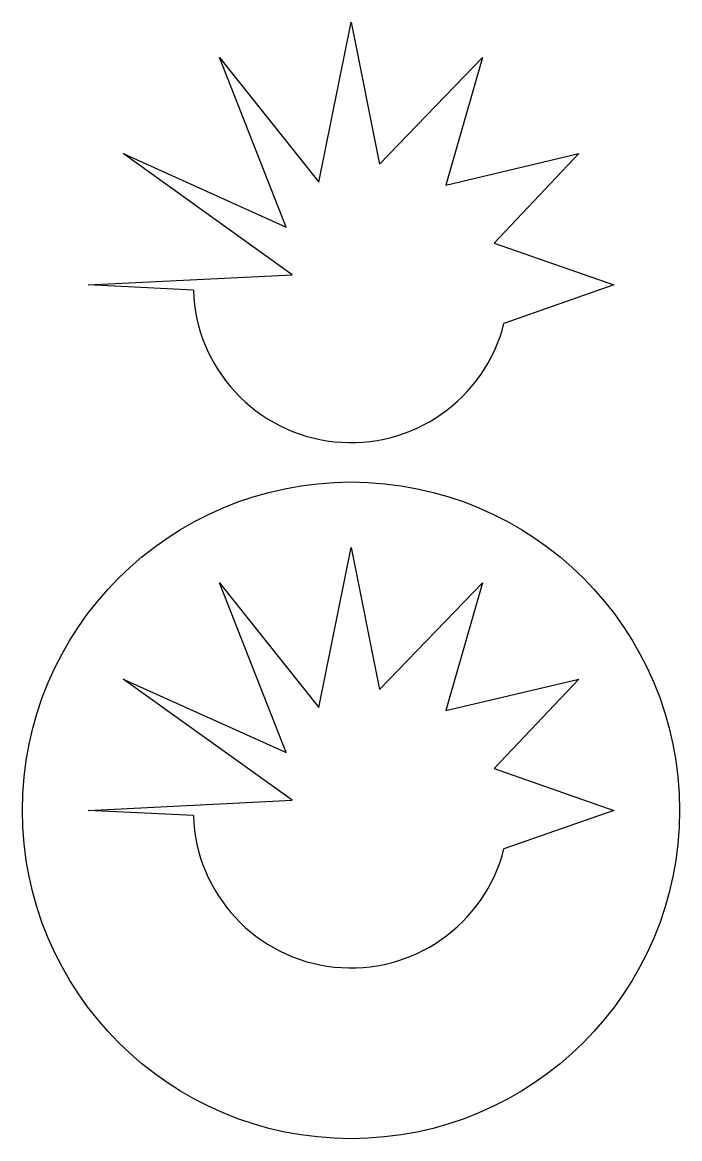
# Model space of a CAD drawing. Header units: millimetres. Extents: x -25 to 25, y -25 to 60.
import ezdxf

# ---------------------------------------------------------------- set-up
doc = ezdxf.new("R2010")
doc.units = ezdxf.units.MM
doc.header["$MEASUREMENT"] = 0
doc.layers.add('DEFAULT', color=18, linetype='Continuous', true_color=0x000000)

msp = doc.modelspace()

# ---------------------------------------------------------------- linework, layer by layer
at = {"layer": 'DEFAULT'}
for p, q in [((-2.436, 47.821), (0, 60)), ((0, 60), (2.158, 49.21)), ((-4.92, 44.404), (-10, 57.321)), ((-10, 57.321), (-2.436, 47.821)), ((2.158, 49.21), (10, 57.321)), ((10, 57.321), (7.223, 47.613)), ((-4.488, 40.776), (-17.321, 50)), ((-17.321, 50), (-4.92, 44.404)), ((7.223, 47.613), (17.321, 50)), ((17.321, 50), (10.899, 43.185)), ((10.899, 43.185), (20, 40)), ((-20, 40), (-4.488, 40.776)), ((-2.436, 7.821), (0, 20)), ((0, 20), (2.158, 9.21)), ((-4.92, 4.404), (-10, 17.321)), ((-10, 17.321), (-2.436, 7.821)), ((2.158, 9.21), (10, 17.321)), ((10, 17.321), (7.223, 7.613)), ((-4.488, 0.776), (-17.321, 10)), ((-17.321, 10), (-4.92, 4.404)), ((7.223, 7.613), (17.321, 10)), ((17.321, 10), (10.899, 3.185)), ((10.899, 3.185), (20, 0)), ((-20, 0), (-4.488, 0.776))]:
    msp.add_line(p, q, dxfattribs=at)
for points in [[(-11.993, 39.6), (-20, 40)], [(20, 40), (11.638, 37.073)], [(-11.993, -0.4), (-20, 0)], [(20, 0), (11.638, -2.927)]]:
    msp.add_lwpolyline(points, dxfattribs=at)
msp.add_circle((0, 0), 25, dxfattribs=at)
for centre in [(0, 40), (0, 0)]:
    msp.add_arc(centre, 12, 181.91181, 345.88296, dxfattribs=at)

doc.saveas('drawing.dxf')
